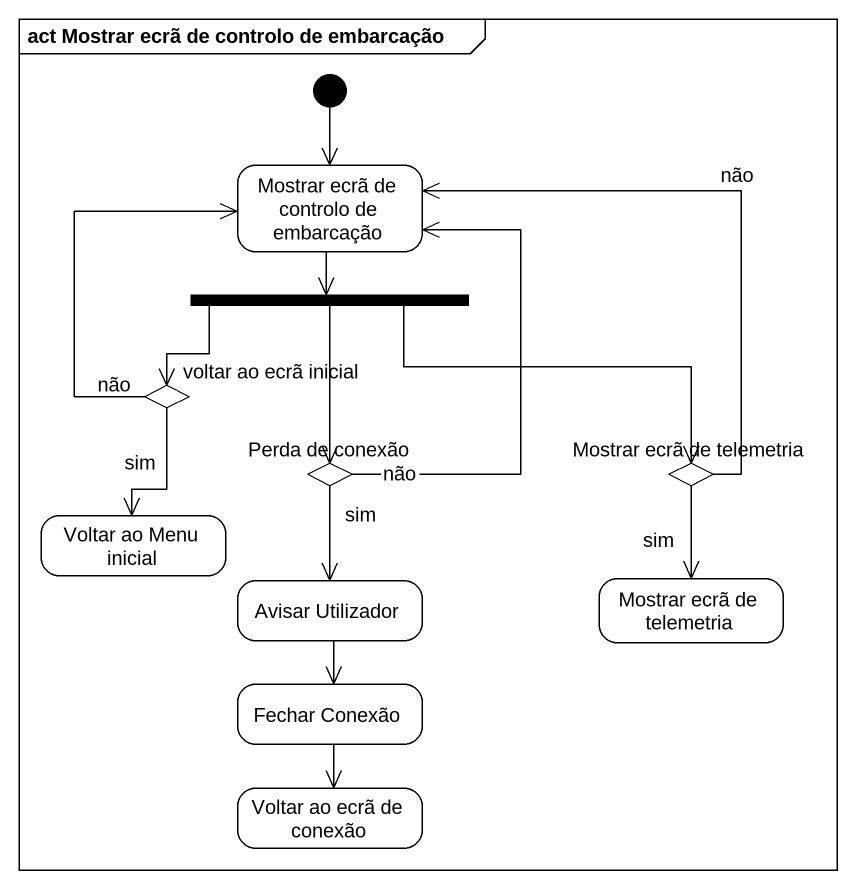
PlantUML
@startuml
mainframe act Mostrar ecrã de controlo de embarcação
hide empty description
state "Mostrar ecrã de controlo de embarcação" as Mostrar_ecrã_de_controlo_de
state fork1 <<fork>>
state "voltar ao ecrã inicial" as voltar_ao_ecrã_inicial <<choice>>
state "Perda de conexão" as Perda_de_conexão <<choice>>
state "Mostrar ecrã de telemetria" as Mostrar_ecrã_de_telemetria <<choice>>
state "Voltar ao Menu inicial" as Voltar_ao_Menu_inicial
state "Avisar Utilizador" as Avisar_Utilizador
state "Mostrar ecrã de telemetria" as Mostrar_ecrã_de_telemetria_2
state "Fechar Conexão" as Fechar_Conexão
state "Voltar ao ecrã de conexão" as Voltar_ao_ecrã_de_conexão
[*] --> Mostrar_ecrã_de_controlo_de
Mostrar_ecrã_de_controlo_de --> fork1
fork1 -left-> voltar_ao_ecrã_inicial
fork1 --> Perda_de_conexão
fork1 -right-> Mostrar_ecrã_de_telemetria
voltar_ao_ecrã_inicial -up-> Mostrar_ecrã_de_controlo_de : não
voltar_ao_ecrã_inicial --> Voltar_ao_Menu_inicial : sim
Perda_de_conexão -up-> Mostrar_ecrã_de_controlo_de : não
Perda_de_conexão --> Avisar_Utilizador : sim
Mostrar_ecrã_de_telemetria -up-> Mostrar_ecrã_de_controlo_de : não
Mostrar_ecrã_de_telemetria --> Mostrar_ecrã_de_telemetria_2 : sim
Avisar_Utilizador --> Fechar_Conexão
Fechar_Conexão --> Voltar_ao_ecrã_de_conexão
@enduml
